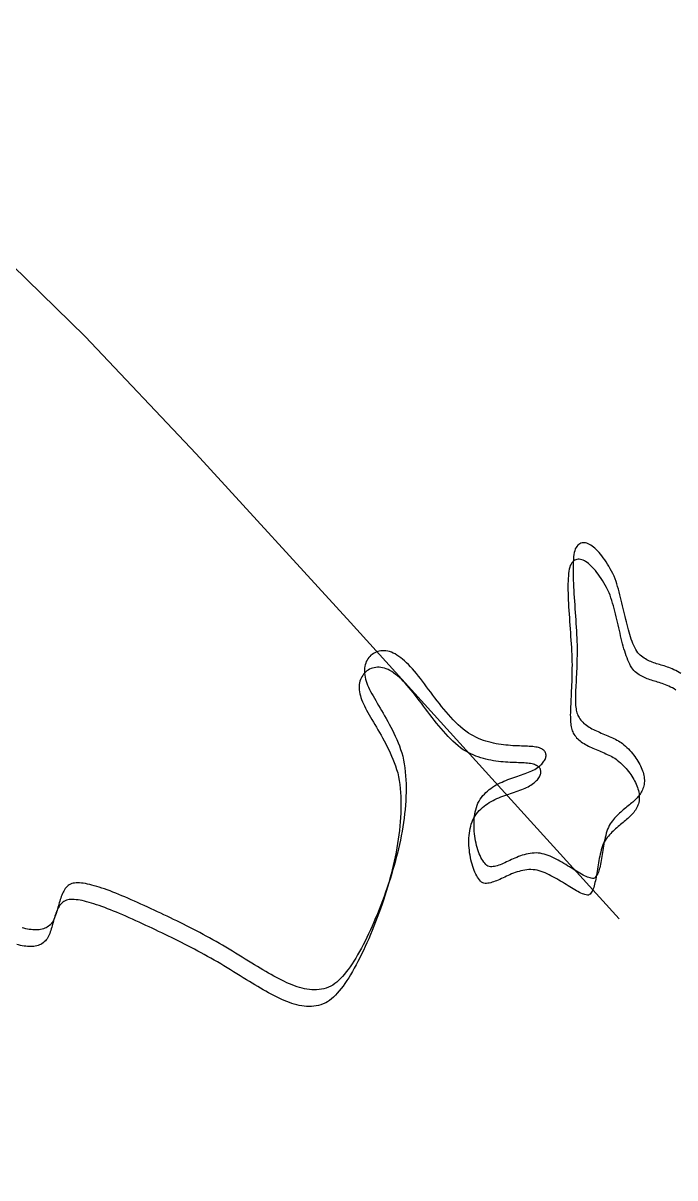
# Model space of a CAD drawing. Header units: metres. Extents: x 507606 to 508087, y 6966978 to 6967359.
# Drawn here: x 507817.987 to 507819.922, y 6967130.617 to 6967134.047 of the extents above; entities that cross this region are included whole.
import ezdxf

# ---------------------------------------------------------------- set-up
doc = ezdxf.new("R2010")
doc.units = ezdxf.units.M
doc.linetypes.add('ISO-DASHED2', pattern=[6, 4, -2])
for name, color, linetype in [('CON_EX. MIN', 253, 'ISO-DASHED2'), ('mga2020VEG_TREE', 252, 'Continuous'), ('VEG_TREE', 252, 'Continuous')]:
    doc.layers.add(name, color=color, linetype=linetype)

# ---------------------------------------------------------------- blocks, each defined once
blk = doc.blocks.new('BAC V TREE')
for p, q in [((7.3221, -9.7632), (7.3109, -9.7823)), ((7.3339, -9.7466), (7.3221, -9.7632)), ((7.3465, -9.7325), (7.3339, -9.7466)), ((7.3598, -9.7209), (7.3465, -9.7325)), ((7.3737, -9.7117), (7.3598, -9.7209)), ((7.3882, -9.705), (7.3737, -9.7117)), ((7.4033, -9.7005), (7.3882, -9.705)), ((7.419, -9.6983), (7.4033, -9.7005)), ((7.4351, -9.6983), (7.419, -9.6983)), ((7.4517, -9.7005), (7.4351, -9.6983)), ((7.4687, -9.7048), (7.4517, -9.7005)), ((7.4861, -9.7112), (7.4687, -9.7048)), ((7.5039, -9.7196), (7.4861, -9.7112)), ((7.522, -9.7299), (7.5039, -9.7196)), ((7.5404, -9.7422), (7.522, -9.7299)), ((7.559, -9.7563), (7.5404, -9.7422)), ((7.5778, -9.7722), (7.559, -9.7563)), ((7.2856, -9.9236), (7.2832, -9.9587)), ((7.2888, -9.8906), (7.2856, -9.9236)), ((7.2929, -9.8599), (7.2888, -9.8906)), ((7.2979, -9.8315), (7.2929, -9.8599)), ((7.3039, -9.8056), (7.2979, -9.8315)), ((7.3109, -9.7823), (7.3039, -9.8056)), ((7.5968, -9.7899), (7.5778, -9.7722)), ((7.6159, -9.8092), (7.5968, -9.7899)), ((7.6351, -9.8302), (7.6159, -9.8092)), ((7.6544, -9.8528), (7.6351, -9.8302)), ((7.6737, -9.877), (7.6544, -9.8528)), ((7.693, -9.9026), (7.6737, -9.877)), ((7.7123, -9.9297), (7.693, -9.9026)), ((7.2807, -10.0347), (7.2805, -10.0754)), ((7.2805, -10.0754), (7.2809, -10.1176)), ((7.2816, -9.9958), (7.2807, -10.0347)), ((7.2832, -9.9587), (7.2816, -9.9958)), ((7.7314, -9.9581), (7.7123, -9.9297)), ((7.7505, -9.9879), (7.7314, -9.9581)), ((7.7694, -10.019), (7.7505, -9.9879)), ((7.7881, -10.0513), (7.7694, -10.019)), ((7.8066, -10.0848), (7.7881, -10.0513)), ((7.2809, -10.1176), (7.2818, -10.1613)), ((7.2818, -10.1613), (7.2833, -10.2062)), ((7.2833, -10.2062), (7.2852, -10.2524)), ((7.8248, -10.1194), (7.8066, -10.0848)), ((7.8427, -10.1551), (7.8248, -10.1194)), ((7.8551, -10.1894), (7.8427, -10.1551)), ((7.8669, -10.2243), (7.8551, -10.1894)), ((7.8782, -10.2598), (7.8669, -10.2243)), ((7.2852, -10.2524), (7.2875, -10.2996)), ((7.2875, -10.2996), (7.2901, -10.3478)), ((7.2901, -10.3478), (7.2931, -10.3967)), ((7.2931, -10.3967), (7.2963, -10.4463)), ((7.889, -10.2958), (7.8782, -10.2598)), ((7.8995, -10.3323), (7.889, -10.2958)), ((7.9096, -10.3692), (7.8995, -10.3323)), ((7.9193, -10.4064), (7.9096, -10.3692)), ((7.2963, -10.4463), (7.2996, -10.4965)), ((7.2996, -10.4965), (7.3031, -10.547)), ((7.3031, -10.547), (7.3067, -10.5978)), ((7.9288, -10.4438), (7.9193, -10.4064)), ((7.938, -10.4814), (7.9288, -10.4438)), ((7.9471, -10.5191), (7.938, -10.4814)), ((7.9559, -10.5567), (7.9471, -10.5191)), ((7.3067, -10.5978), (7.3103, -10.6487)), ((7.3103, -10.6487), (7.3138, -10.6996)), ((7.3138, -10.6996), (7.3173, -10.7504)), ((7.9647, -10.5944), (7.9559, -10.5567)), ((7.9733, -10.6319), (7.9647, -10.5944)), ((7.982, -10.6691), (7.9733, -10.6319)), ((7.9906, -10.7061), (7.982, -10.6691)), ((7.9993, -10.7428), (7.9906, -10.7061)), ((7.3173, -10.7504), (7.3206, -10.801)), ((7.3206, -10.801), (7.3238, -10.8511)), ((7.3238, -10.8511), (7.3267, -10.9007)), ((8.0081, -10.779), (7.9993, -10.7428)), ((8.017, -10.8147), (8.0081, -10.779)), ((8.0261, -10.8498), (8.017, -10.8147)), ((8.0354, -10.8842), (8.0261, -10.8498)), ((7.3267, -10.9007), (7.3293, -10.9497)), ((7.3293, -10.9497), (7.3315, -10.9978)), ((7.3315, -10.9978), (7.3333, -11.0451)), ((8.0449, -10.918), (8.0354, -10.8842)), ((8.0548, -10.9509), (8.0449, -10.918)), ((8.065, -10.983), (8.0548, -10.9509)), ((8.0756, -11.0141), (8.065, -10.983)), ((8.0866, -11.0442), (8.0756, -11.0141)), ((4.6148, -11.1822), (4.5946, -11.1894)), ((4.636, -11.1767), (4.6148, -11.1822)), ((4.6578, -11.173), (4.636, -11.1767)), ((4.6803, -11.1711), (4.6578, -11.173)), ((4.7034, -11.1712), (4.6803, -11.1711)), ((4.7271, -11.1731), (4.7034, -11.1712)), ((4.7513, -11.1772), (4.7271, -11.1731)), ((4.7758, -11.1833), (4.7513, -11.1772)), ((4.8008, -11.1917), (4.7758, -11.1833)), ((7.3333, -11.0451), (7.3347, -11.0913)), ((7.3347, -11.0913), (7.3356, -11.1363)), ((7.3354, -11.1859), (7.3349, -11.2341)), ((7.3356, -11.1363), (7.3354, -11.1859)), ((8.0981, -11.0731), (8.0866, -11.0442)), ((8.1101, -11.101), (8.0981, -11.0731)), ((8.1226, -11.1275), (8.1101, -11.101)), ((8.1357, -11.1528), (8.1226, -11.1275)), ((8.1495, -11.1766), (8.1357, -11.1528)), ((8.1639, -11.199), (8.1495, -11.1766)), ((4.4507, -11.3401), (4.4437, -11.3616)), ((4.4593, -11.3196), (4.4507, -11.3401)), ((4.4693, -11.3002), (4.4593, -11.3196)), ((4.4807, -11.2818), (4.4693, -11.3002)), ((4.4935, -11.2646), (4.4807, -11.2818)), ((4.5075, -11.2486), (4.4935, -11.2646)), ((4.5228, -11.2339), (4.5075, -11.2486)), ((4.5392, -11.2206), (4.5228, -11.2339)), ((4.5567, -11.2087), (4.5392, -11.2206)), ((4.5751, -11.1983), (4.5567, -11.2087)), ((4.5946, -11.1894), (4.5751, -11.1983)), ((4.8259, -11.2022), (4.8008, -11.1917)), ((4.8514, -11.2151), (4.8259, -11.2022)), ((4.8769, -11.2304), (4.8514, -11.2151)), ((4.9025, -11.2481), (4.8769, -11.2304)), ((4.9282, -11.2683), (4.9025, -11.2481)), ((4.9547, -11.2884), (4.9282, -11.2683)), ((4.9812, -11.3107), (4.9547, -11.2884)), ((5.0078, -11.3351), (4.9812, -11.3107)), ((5.0344, -11.3614), (5.0078, -11.3351)), ((7.3329, -11.3261), (7.3315, -11.37)), ((7.334, -11.2809), (7.3329, -11.3261)), ((7.3349, -11.2341), (7.334, -11.2809)), ((8.1808, -11.2165), (8.1639, -11.199)), ((8.1978, -11.2325), (8.1808, -11.2165)), ((8.2151, -11.2472), (8.1978, -11.2325)), ((8.2326, -11.2606), (8.2151, -11.2472)), ((8.2503, -11.2729), (8.2326, -11.2606)), ((8.2683, -11.2841), (8.2503, -11.2729)), ((8.2865, -11.2944), (8.2683, -11.2841)), ((8.3049, -11.3038), (8.2865, -11.2944)), ((8.3236, -11.3124), (8.3049, -11.3038)), ((8.3425, -11.3204), (8.3236, -11.3124)), ((8.3616, -11.3279), (8.3425, -11.3204)), ((8.381, -11.3349), (8.3616, -11.3279)), ((8.4007, -11.3415), (8.381, -11.3349)), ((8.4206, -11.3479), (8.4007, -11.3415)), ((4.4325, -11.431), (4.4323, -11.4556)), ((4.4323, -11.4556), (4.4339, -11.4808)), ((4.4345, -11.4071), (4.4325, -11.431)), ((4.4339, -11.4808), (4.4375, -11.5065)), ((4.4382, -11.3839), (4.4345, -11.4071)), ((4.4437, -11.3616), (4.4382, -11.3839)), ((5.0612, -11.3894), (5.0344, -11.3614)), ((5.088, -11.4192), (5.0612, -11.3894)), ((5.115, -11.4504), (5.088, -11.4192)), ((5.1422, -11.4831), (5.115, -11.4504)), ((5.1695, -11.5169), (5.1422, -11.4831)), ((7.3264, -11.4934), (7.3245, -11.5318)), ((7.3282, -11.4536), (7.3264, -11.4934)), ((7.3299, -11.4125), (7.3282, -11.4536)), ((7.3315, -11.37), (7.3299, -11.4125)), ((8.4408, -11.3541), (8.4206, -11.3479)), ((8.4612, -11.3603), (8.4408, -11.3541)), ((8.4819, -11.3666), (8.4612, -11.3603)), ((8.5029, -11.3729), (8.4819, -11.3666)), ((8.5242, -11.3796), (8.5029, -11.3729)), ((8.5457, -11.3865), (8.5242, -11.3796)), ((8.5675, -11.394), (8.5457, -11.3865)), ((8.5896, -11.4019), (8.5675, -11.394)), ((8.612, -11.4106), (8.5896, -11.4019)), ((8.6347, -11.4199), (8.612, -11.4106)), ((8.6577, -11.4301), (8.6347, -11.4199)), ((8.681, -11.4413), (8.6577, -11.4301)), ((8.7046, -11.4535), (8.681, -11.4413)), ((8.7284, -11.4669), (8.7046, -11.4535)), ((8.7527, -11.4815), (8.7284, -11.4669)), ((4.4375, -11.5065), (4.4422, -11.5324)), ((4.4422, -11.5324), (4.4487, -11.5587)), ((4.4487, -11.5587), (4.4568, -11.5855)), ((4.4568, -11.5855), (4.4664, -11.6129)), ((4.4664, -11.6129), (4.4775, -11.6408)), ((4.4775, -11.6408), (4.49, -11.6692)), ((5.197, -11.5519), (5.1695, -11.5169)), ((5.2247, -11.5878), (5.197, -11.5519)), ((5.2526, -11.6246), (5.2247, -11.5878)), ((5.2808, -11.662), (5.2526, -11.6246)), ((7.3191, -11.6394), (7.3175, -11.6727)), ((7.3208, -11.6048), (7.3191, -11.6394)), ((7.3227, -11.569), (7.3208, -11.6048)), ((7.3245, -11.5318), (7.3227, -11.569)), ((4.49, -11.6692), (4.5036, -11.6982)), ((4.5036, -11.6982), (4.5185, -11.7279)), ((4.5185, -11.7279), (4.5344, -11.7581)), ((4.5344, -11.7581), (4.5512, -11.7889)), ((4.5512, -11.7889), (4.569, -11.8204)), ((5.3093, -11.7), (5.2808, -11.662)), ((5.338, -11.7384), (5.3093, -11.7)), ((5.3671, -11.7771), (5.338, -11.7384)), ((5.3965, -11.8159), (5.3671, -11.7771)), ((5.4262, -11.8547), (5.3965, -11.8159)), ((7.3131, -11.794), (7.3128, -11.8214)), ((7.3138, -11.7654), (7.3131, -11.794)), ((7.3148, -11.7357), (7.3138, -11.7654)), ((7.316, -11.7048), (7.3148, -11.7357)), ((7.3175, -11.6727), (7.316, -11.7048)), ((4.569, -11.8204), (4.5875, -11.8525)), ((4.5875, -11.8525), (4.6067, -11.8854)), ((4.6067, -11.8854), (4.6264, -11.9189)), ((4.6264, -11.9189), (4.6467, -11.9531)), ((4.6467, -11.9531), (4.6673, -11.9881)), ((5.4562, -11.8933), (5.4262, -11.8547)), ((5.4867, -11.9317), (5.4562, -11.8933)), ((5.5175, -11.9696), (5.4867, -11.9317)), ((5.5488, -12.007), (5.5175, -11.9696)), ((7.3128, -11.8214), (7.3129, -11.8477)), ((7.3129, -11.8477), (7.3135, -11.8729)), ((7.3135, -11.8729), (7.3145, -11.897)), ((7.3145, -11.897), (7.3161, -11.9201)), ((7.3161, -11.9201), (7.3182, -11.9421)), ((7.3182, -11.9421), (7.321, -11.9631)), ((7.321, -11.9631), (7.3244, -11.9832)), ((4.6673, -11.9881), (4.6882, -12.0238)), ((4.6882, -12.0238), (4.7094, -12.0603)), ((4.7094, -12.0603), (4.7306, -12.0976)), ((4.7306, -12.0976), (4.7518, -12.1357)), ((5.5805, -12.0438), (5.5488, -12.007)), ((5.6127, -12.0796), (5.5805, -12.0438)), ((5.6453, -12.1145), (5.6127, -12.0796)), ((5.6785, -12.1483), (5.6453, -12.1145)), ((7.3244, -11.9832), (7.3286, -12.0022)), ((7.3286, -12.0022), (7.3335, -12.0203)), ((7.3335, -12.0203), (7.3393, -12.0375)), ((7.3393, -12.0375), (7.3458, -12.0537)), ((7.3458, -12.0537), (7.3533, -12.0691)), ((7.3533, -12.0691), (7.3618, -12.0836)), ((7.3618, -12.0836), (7.3731, -12.1009)), ((7.3731, -12.1009), (7.3856, -12.1174)), ((7.3856, -12.1174), (7.3992, -12.1331)), ((4.7518, -12.1357), (4.773, -12.1746)), ((4.773, -12.1746), (4.794, -12.2143)), ((4.794, -12.2143), (4.8146, -12.2549)), ((4.8146, -12.2549), (4.8349, -12.2963)), ((5.7121, -12.1809), (5.6785, -12.1483)), ((5.7463, -12.212), (5.7121, -12.1809)), ((5.781, -12.2417), (5.7463, -12.212)), ((5.8163, -12.2697), (5.781, -12.2417)), ((5.8522, -12.2958), (5.8163, -12.2697)), ((7.3992, -12.1331), (7.4138, -12.1481)), ((7.4138, -12.1481), (7.4293, -12.1623)), ((7.4293, -12.1623), (7.4456, -12.1759)), ((7.4456, -12.1759), (7.4628, -12.1888)), ((7.4628, -12.1888), (7.4807, -12.2011)), ((7.4807, -12.2011), (7.4993, -12.213)), ((7.4993, -12.213), (7.5186, -12.2243)), ((7.5186, -12.2243), (7.5384, -12.2353)), ((7.5384, -12.2353), (7.5586, -12.2458)), ((7.5586, -12.2458), (7.5793, -12.256)), ((7.5793, -12.256), (7.6004, -12.2659)), ((7.6004, -12.2659), (7.6218, -12.2756)), ((7.6218, -12.2756), (7.6434, -12.2851)), ((7.6434, -12.2851), (7.6652, -12.2945)), ((4.8349, -12.2963), (4.8548, -12.3387)), ((4.8548, -12.3387), (4.874, -12.382)), ((4.874, -12.382), (4.8926, -12.4262)), ((4.8926, -12.4262), (4.9105, -12.4713)), ((5.8858, -12.3163), (5.8522, -12.2958)), ((5.9198, -12.335), (5.8858, -12.3163)), ((5.954, -12.3522), (5.9198, -12.335)), ((5.9883, -12.3677), (5.954, -12.3522)), ((6.0229, -12.3818), (5.9883, -12.3677)), ((6.0575, -12.3946), (6.0229, -12.3818)), ((6.0921, -12.406), (6.0575, -12.3946)), ((6.1267, -12.4161), (6.0921, -12.406)), ((6.1612, -12.4251), (6.1267, -12.4161)), ((6.1956, -12.4331), (6.1612, -12.4251)), ((6.2298, -12.44), (6.1956, -12.4331)), ((6.2638, -12.446), (6.2298, -12.44)), ((6.2975, -12.4512), (6.2638, -12.446)), ((7.6652, -12.2945), (7.6871, -12.3037)), ((7.6871, -12.3037), (7.7091, -12.3129)), ((7.7091, -12.3129), (7.731, -12.3221)), ((7.731, -12.3221), (7.7529, -12.3314)), ((7.7529, -12.3314), (7.7747, -12.3408)), ((7.7747, -12.3408), (7.7962, -12.3502)), ((7.7962, -12.3502), (7.8175, -12.3599)), ((7.8175, -12.3599), (7.8385, -12.3699)), ((7.8385, -12.3699), (7.8591, -12.3801)), ((7.8591, -12.3801), (7.8792, -12.3906)), ((7.8792, -12.3906), (7.8988, -12.4015)), ((7.8988, -12.4015), (7.9178, -12.4129)), ((7.9178, -12.4129), (7.9362, -12.4247)), ((7.9362, -12.4247), (7.9539, -12.4371)), ((7.9539, -12.4371), (7.9751, -12.4551)), ((4.9105, -12.4713), (4.9274, -12.5174)), ((4.9274, -12.5174), (4.9435, -12.5645)), ((4.9435, -12.5645), (4.9584, -12.6126)), ((6.3308, -12.4556), (6.2975, -12.4512)), ((6.3637, -12.4593), (6.3308, -12.4556)), ((6.3962, -12.4624), (6.3637, -12.4593)), ((6.4281, -12.4649), (6.3962, -12.4624)), ((6.4595, -12.4671), (6.4281, -12.4649)), ((6.4902, -12.4688), (6.4595, -12.4671)), ((6.5203, -12.4703), (6.4902, -12.4688)), ((6.5496, -12.4715), (6.5203, -12.4703)), ((6.5782, -12.4726), (6.5496, -12.4715)), ((6.6059, -12.4736), (6.5782, -12.4726)), ((6.6327, -12.4746), (6.6059, -12.4736)), ((6.6585, -12.4758), (6.6327, -12.4746)), ((6.6834, -12.4771), (6.6585, -12.4758)), ((6.7072, -12.4787), (6.6834, -12.4771)), ((6.7298, -12.4806), (6.7072, -12.4787)), ((6.7513, -12.4829), (6.7298, -12.4806)), ((6.7716, -12.4856), (6.7513, -12.4829)), ((6.7906, -12.489), (6.7716, -12.4856)), ((6.8082, -12.4935), (6.7906, -12.489)), ((6.8245, -12.4987), (6.8082, -12.4935)), ((6.8393, -12.5047), (6.8245, -12.4987)), ((6.8528, -12.5114), (6.8393, -12.5047)), ((6.8648, -12.5187), (6.8528, -12.5114)), ((6.8754, -12.5266), (6.8648, -12.5187)), ((6.8847, -12.535), (6.8754, -12.5266)), ((6.8926, -12.544), (6.8847, -12.535)), ((6.8991, -12.5535), (6.8926, -12.544)), ((6.9042, -12.5635), (6.8991, -12.5535)), ((6.908, -12.5738), (6.9042, -12.5635)), ((6.9105, -12.5846), (6.908, -12.5738)), ((6.9117, -12.5957), (6.9105, -12.5846)), ((6.9115, -12.6071), (6.9117, -12.5957)), ((7.9751, -12.4551), (7.9957, -12.4736)), ((7.9957, -12.4736), (8.0158, -12.4926)), ((8.0158, -12.4926), (8.0353, -12.512)), ((8.0353, -12.512), (8.0541, -12.5319)), ((8.0541, -12.5319), (8.0723, -12.552)), ((8.0723, -12.552), (8.0897, -12.5726)), ((8.0897, -12.5726), (8.1065, -12.5934)), ((8.1065, -12.5934), (8.1225, -12.6144)), ((4.9584, -12.6126), (4.9689, -12.6639)), ((4.9689, -12.6639), (4.9779, -12.7162)), ((4.9779, -12.7162), (4.9854, -12.7693)), ((6.7935, -12.7667), (6.81, -12.7546)), ((6.81, -12.7546), (6.8252, -12.7424)), ((6.8252, -12.7424), (6.8393, -12.73)), ((6.8393, -12.73), (6.8522, -12.7176)), ((6.8522, -12.7176), (6.8638, -12.705)), ((6.8638, -12.705), (6.8742, -12.6925)), ((6.8742, -12.6925), (6.8833, -12.68)), ((6.8833, -12.68), (6.8912, -12.6675)), ((6.8912, -12.6675), (6.8978, -12.6551)), ((6.8978, -12.6551), (6.9032, -12.6428)), ((6.9032, -12.6428), (6.9072, -12.6307)), ((6.9072, -12.6307), (6.91, -12.6188)), ((6.91, -12.6188), (6.9115, -12.6071)), ((8.1225, -12.6144), (8.1378, -12.6357)), ((8.1378, -12.6357), (8.1522, -12.6572)), ((8.1522, -12.6572), (8.1658, -12.6788)), ((8.1658, -12.6788), (8.1786, -12.7005)), ((8.1786, -12.7005), (8.1904, -12.7222)), ((8.1904, -12.7222), (8.2013, -12.7441)), ((8.2013, -12.7441), (8.2113, -12.7659)), ((4.9854, -12.7693), (4.9915, -12.8233)), ((4.9915, -12.8233), (4.9962, -12.878)), ((4.9962, -12.878), (4.9995, -12.9334)), ((6.4184, -12.9199), (6.4453, -12.9102)), ((6.4453, -12.9102), (6.472, -12.9009)), ((6.472, -12.9009), (6.4986, -12.8918)), ((6.4986, -12.8918), (6.5249, -12.883)), ((6.5249, -12.883), (6.5508, -12.8743)), ((6.5508, -12.8743), (6.5762, -12.8657)), ((6.5762, -12.8657), (6.6012, -12.8571)), ((6.6012, -12.8571), (6.6256, -12.8485)), ((6.6256, -12.8485), (6.6493, -12.8398)), ((6.6493, -12.8398), (6.6723, -12.831)), ((6.6723, -12.831), (6.6945, -12.8219)), ((6.6945, -12.8219), (6.7158, -12.8125)), ((6.7158, -12.8125), (6.737, -12.8015)), ((6.737, -12.8015), (6.757, -12.7902)), ((6.757, -12.7902), (6.7758, -12.7786)), ((6.7758, -12.7786), (6.7935, -12.7667)), ((8.2113, -12.7659), (8.2203, -12.7876)), ((8.2203, -12.7876), (8.2283, -12.8094)), ((8.2283, -12.8094), (8.2352, -12.8309)), ((8.2352, -12.8309), (8.2411, -12.8524)), ((8.2411, -12.8524), (8.2459, -12.8736)), ((8.2459, -12.8736), (8.2496, -12.8947)), ((8.2496, -12.8947), (8.2521, -12.9155)), ((8.2521, -12.9155), (8.2534, -12.936)), ((4.9995, -12.9334), (5.0015, -12.9894)), ((5.0015, -12.9894), (5.0023, -13.0461)), ((5.0023, -13.0461), (5.0018, -13.1033)), ((6.113, -13.0859), (6.1356, -13.0672)), ((6.1356, -13.0672), (6.1589, -13.0496)), ((6.1589, -13.0496), (6.183, -13.033)), ((6.183, -13.033), (6.2077, -13.0174)), ((6.2077, -13.0174), (6.2329, -13.0026)), ((6.2329, -13.0026), (6.2586, -12.9888)), ((6.2586, -12.9888), (6.2847, -12.9757)), ((6.2847, -12.9757), (6.3111, -12.9634)), ((6.3111, -12.9634), (6.3377, -12.9517)), ((6.3377, -12.9517), (6.3646, -12.9406)), ((6.3646, -12.9406), (6.3915, -12.93)), ((6.3915, -12.93), (6.4184, -12.9199)), ((8.227, -13.0682), (8.2191, -13.0859)), ((8.2348, -13.0507), (8.227, -13.0682)), ((8.2412, -13.0328), (8.2348, -13.0507)), ((8.2463, -13.0143), (8.2412, -13.0328)), ((8.25, -12.9953), (8.2463, -13.0143)), ((8.2524, -12.9759), (8.25, -12.9953)), ((8.2535, -12.9561), (8.2524, -12.9759)), ((8.2534, -12.936), (8.2535, -12.9561)), ((4.9971, -13.2192), (4.9931, -13.2778)), ((5, -13.161), (4.9971, -13.2192)), ((5.0018, -13.1033), (5, -13.161)), ((5.9828, -13.2532), (5.9979, -13.225)), ((5.9979, -13.225), (6.0143, -13.1983)), ((6.0143, -13.1983), (6.0319, -13.1731)), ((6.0319, -13.1731), (6.0506, -13.1494)), ((6.0506, -13.1494), (6.0704, -13.1269)), ((6.0704, -13.1269), (6.0913, -13.1058)), ((6.0913, -13.1058), (6.113, -13.0859)), ((8.1116, -13.2225), (8.0966, -13.2361)), ((8.1261, -13.2087), (8.1116, -13.2225)), ((8.1401, -13.1947), (8.1261, -13.2087)), ((8.1536, -13.1805), (8.1401, -13.1947)), ((8.1663, -13.1659), (8.1536, -13.1805)), ((8.1784, -13.1509), (8.1663, -13.1659)), ((8.1898, -13.1354), (8.1784, -13.1509)), ((8.2004, -13.1195), (8.1898, -13.1354)), ((8.2102, -13.103), (8.2004, -13.1195)), ((8.2191, -13.0859), (8.2102, -13.103)), ((4.9879, -13.3368), (4.9817, -13.3961)), ((4.9931, -13.2778), (4.9879, -13.3368)), ((5.9407, -13.4033), (5.9465, -13.3716)), ((5.9465, -13.3716), (5.9536, -13.3407)), ((5.9536, -13.3407), (5.962, -13.3106)), ((5.962, -13.3106), (5.9717, -13.2814)), ((5.9717, -13.2814), (5.9828, -13.2532)), ((7.9142, -13.3899), (7.8973, -13.4057)), ((7.9312, -13.3746), (7.9142, -13.3899)), ((7.9482, -13.3597), (7.9312, -13.3746)), ((7.9653, -13.3452), (7.9482, -13.3597)), ((7.9823, -13.331), (7.9653, -13.3452)), ((7.9993, -13.3171), (7.9823, -13.331)), ((8.0161, -13.3034), (7.9993, -13.3171)), ((8.0328, -13.2898), (8.0161, -13.3034)), ((8.0492, -13.2764), (8.0328, -13.2898)), ((8.0654, -13.263), (8.0492, -13.2764)), ((8.0812, -13.2496), (8.0654, -13.263)), ((8.0966, -13.2361), (8.0812, -13.2496)), ((4.9661, -13.5154), (4.9569, -13.5753)), ((4.9744, -13.4557), (4.9661, -13.5154)), ((4.9817, -13.3961), (4.9744, -13.4557)), ((5.9294, -13.5346), (5.9305, -13.5012)), ((5.9294, -13.568), (5.9294, -13.5346)), ((5.9305, -13.5012), (5.9328, -13.4682)), ((5.9328, -13.4682), (5.9361, -13.4355)), ((5.9361, -13.4355), (5.9407, -13.4033)), ((7.7869, -13.5346), (7.7728, -13.5562)), ((7.8015, -13.5138), (7.7869, -13.5346)), ((7.8166, -13.494), (7.8015, -13.5138)), ((7.8321, -13.4749), (7.8166, -13.494)), ((7.848, -13.4566), (7.8321, -13.4749)), ((7.8642, -13.439), (7.848, -13.4566)), ((7.8806, -13.4221), (7.8642, -13.439)), ((7.8973, -13.4057), (7.8806, -13.4221)), ((4.9356, -13.6955), (4.9237, -13.7556)), ((4.9467, -13.6354), (4.9356, -13.6955)), ((4.9569, -13.5753), (4.9467, -13.6354)), ((5.9305, -13.6016), (5.9294, -13.568)), ((5.9326, -13.635), (5.9305, -13.6016)), ((5.9356, -13.6683), (5.9326, -13.635)), ((5.9396, -13.7013), (5.9356, -13.6683)), ((5.9445, -13.7339), (5.9396, -13.7013)), ((7.7269, -13.6918), (7.7197, -13.7205)), ((7.7346, -13.6635), (7.7269, -13.6918)), ((7.743, -13.6357), (7.7346, -13.6635)), ((7.7521, -13.6085), (7.743, -13.6357)), ((7.762, -13.5819), (7.7521, -13.6085)), ((7.7728, -13.5562), (7.762, -13.5819)), ((4.9109, -13.8157), (4.8973, -13.8758)), ((4.9237, -13.7556), (4.9109, -13.8157)), ((5.9503, -13.766), (5.9445, -13.7339)), ((5.9569, -13.7975), (5.9503, -13.766)), ((5.9643, -13.8283), (5.9569, -13.7975)), ((5.9725, -13.8583), (5.9643, -13.8283)), ((5.9815, -13.8873), (5.9725, -13.8583)), ((7.6961, -13.8375), (7.691, -13.8667)), ((7.7014, -13.8081), (7.6961, -13.8375)), ((7.7071, -13.7788), (7.7014, -13.8081)), ((7.7132, -13.7496), (7.7071, -13.7788)), ((7.7197, -13.7205), (7.7132, -13.7496)), ((4.8679, -13.9954), (4.8521, -14.0549)), ((4.883, -13.9357), (4.8679, -13.9954)), ((4.8973, -13.8758), (4.883, -13.9357)), ((5.9911, -13.9153), (5.9815, -13.8873)), ((6.0014, -13.9421), (5.9911, -13.9153)), ((6.0123, -13.9676), (6.0014, -13.9421)), ((6.0238, -13.9918), (6.0123, -13.9676)), ((6.0359, -14.0145), (6.0238, -13.9918)), ((6.0485, -14.0357), (6.0359, -14.0145)), ((6.4642, -14.0123), (6.4407, -14.0229)), ((6.4882, -14.0018), (6.4642, -14.0123)), ((6.5124, -13.9916), (6.4882, -14.0018)), ((6.5371, -13.9818), (6.5124, -13.9916)), ((6.5622, -13.9725), (6.5371, -13.9818)), ((6.5876, -13.9639), (6.5622, -13.9725)), ((6.6134, -13.956), (6.5876, -13.9639)), ((6.6396, -13.949), (6.6134, -13.956)), ((6.6662, -13.9431), (6.6396, -13.949)), ((6.6931, -13.9383), (6.6662, -13.9431)), ((6.7204, -13.9348), (6.6931, -13.9383)), ((6.7481, -13.9326), (6.7204, -13.9348)), ((6.7761, -13.932), (6.7481, -13.9326)), ((6.8045, -13.933), (6.7761, -13.932)), ((6.8333, -13.9358), (6.8045, -13.933)), ((6.86, -13.9414), (6.8333, -13.9358)), ((6.8869, -13.9485), (6.86, -13.9414)), ((6.9138, -13.9569), (6.8869, -13.9485)), ((6.9408, -13.9666), (6.9138, -13.9569)), ((6.9679, -13.9773), (6.9408, -13.9666)), ((6.9949, -13.989), (6.9679, -13.9773)), ((7.0219, -14.0016), (6.9949, -13.989)), ((7.0488, -14.015), (7.0219, -14.0016)), ((7.0756, -14.029), (7.0488, -14.015)), ((7.6683, -14.0082), (7.6638, -14.0348)), ((7.6727, -13.9809), (7.6683, -14.0082)), ((7.6772, -13.953), (7.6727, -13.9809)), ((7.6816, -13.9246), (7.6772, -13.953)), ((7.6863, -13.8958), (7.6816, -13.9246)), ((7.691, -13.8667), (7.6863, -13.8958)), ((4.8187, -14.173), (4.801, -14.2315)), ((4.8357, -14.1141), (4.8187, -14.173)), ((4.8521, -14.0549), (4.8357, -14.1141)), ((6.0615, -14.0551), (6.0485, -14.0357)), ((6.075, -14.0727), (6.0615, -14.0551)), ((6.089, -14.0884), (6.075, -14.0727)), ((6.1033, -14.1021), (6.089, -14.0884)), ((6.1179, -14.1136), (6.1033, -14.1021)), ((6.1351, -14.1173), (6.1179, -14.1136)), ((6.1526, -14.1191), (6.1351, -14.1173)), ((6.1706, -14.1193), (6.1526, -14.1191)), ((6.189, -14.1179), (6.1706, -14.1193)), ((6.2078, -14.115), (6.189, -14.1179)), ((6.227, -14.1108), (6.2078, -14.115)), ((6.2466, -14.1054), (6.227, -14.1108)), ((6.2665, -14.0989), (6.2466, -14.1054)), ((6.2869, -14.0914), (6.2665, -14.0989)), ((6.3077, -14.0831), (6.2869, -14.0914)), ((6.3289, -14.0742), (6.3077, -14.0831)), ((6.3505, -14.0646), (6.3289, -14.0742)), ((6.3725, -14.0546), (6.3505, -14.0646)), ((6.3948, -14.0442), (6.3725, -14.0546)), ((6.4176, -14.0336), (6.3948, -14.0442)), ((6.4407, -14.0229), (6.4176, -14.0336)), ((7.1022, -14.0435), (7.0756, -14.029)), ((7.1286, -14.0585), (7.1022, -14.0435)), ((7.1548, -14.0739), (7.1286, -14.0585)), ((7.1807, -14.0894), (7.1548, -14.0739)), ((7.2064, -14.1051), (7.1807, -14.0894)), ((7.2316, -14.1207), (7.2064, -14.1051)), ((7.2566, -14.1363), (7.2316, -14.1207)), ((7.2811, -14.1516), (7.2566, -14.1363)), ((7.3051, -14.1665), (7.2811, -14.1516)), ((7.3287, -14.181), (7.3051, -14.1665)), ((7.6321, -14.1746), (7.6255, -14.1937)), ((7.6383, -14.1542), (7.6321, -14.1746)), ((7.644, -14.1325), (7.6383, -14.1542)), ((7.6493, -14.1096), (7.644, -14.1325)), ((7.6544, -14.0856), (7.6493, -14.1096)), ((7.6592, -14.0607), (7.6544, -14.0856)), ((7.6638, -14.0348), (7.6592, -14.0607)), ((4.7828, -14.2896), (4.7641, -14.3472)), ((4.801, -14.2315), (4.7828, -14.2896)), ((7.3517, -14.195), (7.3287, -14.181)), ((7.3742, -14.2083), (7.3517, -14.195)), ((7.3961, -14.2208), (7.3742, -14.2083)), ((7.4173, -14.2324), (7.3961, -14.2208)), ((7.4379, -14.243), (7.4173, -14.2324)), ((7.4578, -14.2525), (7.4379, -14.243)), ((7.4769, -14.2608), (7.4578, -14.2525)), ((7.4953, -14.2678), (7.4769, -14.2608)), ((7.5129, -14.2733), (7.4953, -14.2678)), ((7.5296, -14.2772), (7.5129, -14.2733)), ((7.5454, -14.2795), (7.5296, -14.2772)), ((7.5603, -14.28), (7.5454, -14.2795)), ((7.572, -14.2734), (7.5603, -14.28)), ((7.5829, -14.2647), (7.572, -14.2734)), ((7.5929, -14.2541), (7.5829, -14.2647)), ((7.602, -14.2415), (7.5929, -14.2541)), ((7.6105, -14.2272), (7.602, -14.2415)), ((7.6183, -14.2112), (7.6105, -14.2272)), ((7.6255, -14.1937), (7.6183, -14.2112)), ((0.3119, -14.4868), (0.3037, -14.5061)), ((0.3206, -14.4683), (0.3119, -14.4868)), ((0.3301, -14.4506), (0.3206, -14.4683)), ((0.3402, -14.4338), (0.3301, -14.4506)), ((0.3512, -14.418), (0.3402, -14.4338)), ((0.3631, -14.4033), (0.3512, -14.418)), ((0.376, -14.3898), (0.3631, -14.4033)), ((0.3899, -14.3775), (0.376, -14.3898)), ((0.405, -14.3665), (0.3899, -14.3775)), ((0.4212, -14.3571), (0.405, -14.3665)), ((0.4387, -14.3491), (0.4212, -14.3571)), ((0.4574, -14.3446), (0.4387, -14.3491)), ((0.4774, -14.3415), (0.4574, -14.3446)), ((0.4988, -14.3397), (0.4774, -14.3415)), ((0.5216, -14.3393), (0.4988, -14.3397)), ((0.5456, -14.3401), (0.5216, -14.3393)), ((0.5709, -14.3421), (0.5456, -14.3401)), ((0.5974, -14.3454), (0.5709, -14.3421)), ((0.6251, -14.3498), (0.5974, -14.3454)), ((0.654, -14.3553), (0.6251, -14.3498)), ((0.684, -14.362), (0.654, -14.3553)), ((0.7152, -14.3697), (0.684, -14.362)), ((0.7474, -14.3784), (0.7152, -14.3697)), ((0.7806, -14.3881), (0.7474, -14.3784)), ((0.8149, -14.3988), (0.7806, -14.3881)), ((0.8502, -14.4104), (0.8149, -14.3988)), ((0.8864, -14.4229), (0.8502, -14.4104)), ((0.9235, -14.4362), (0.8864, -14.4229)), ((0.9615, -14.4504), (0.9235, -14.4362)), ((1.0004, -14.4653), (0.9615, -14.4504)), ((1.0401, -14.481), (1.0004, -14.4653)), ((1.0806, -14.4973), (1.0401, -14.481)), ((4.7231, -14.4655), (4.701, -14.5262)), ((4.745, -14.4043), (4.7231, -14.4655)), ((4.7641, -14.3472), (4.745, -14.4043)), ((0.2631, -14.6317), (0.2571, -14.6535)), ((0.2693, -14.61), (0.2631, -14.6317)), ((0.2755, -14.5885), (0.2693, -14.61)), ((0.2821, -14.5672), (0.2755, -14.5885)), ((0.2889, -14.5464), (0.2821, -14.5672)), ((0.2961, -14.5259), (0.2889, -14.5464)), ((0.3037, -14.5061), (0.2961, -14.5259)), ((1.1219, -14.5144), (1.0806, -14.4973)), ((1.1639, -14.5321), (1.1219, -14.5144)), ((1.2066, -14.5504), (1.1639, -14.5321)), ((1.25, -14.5692), (1.2066, -14.5504)), ((1.2941, -14.5886), (1.25, -14.5692)), ((1.3387, -14.6085), (1.2941, -14.5886)), ((1.384, -14.6289), (1.3387, -14.6085)), ((1.4298, -14.6497), (1.384, -14.6289)), ((1.4761, -14.6709), (1.4298, -14.6497)), ((4.6559, -14.6454), (4.633, -14.7039)), ((4.6786, -14.5862), (4.6559, -14.6454)), ((4.701, -14.5262), (4.6786, -14.5862)), ((0.2107, -14.8016), (0.2027, -14.821)), ((0.2183, -14.7815), (0.2107, -14.8016)), ((0.2254, -14.761), (0.2183, -14.7815)), ((0.2322, -14.74), (0.2254, -14.761)), ((0.2387, -14.7187), (0.2322, -14.74)), ((0.2449, -14.6971), (0.2387, -14.7187)), ((0.251, -14.6754), (0.2449, -14.6971)), ((0.2571, -14.6535), (0.251, -14.6754)), ((1.5229, -14.6924), (1.4761, -14.6709)), ((1.5662, -14.7126), (1.5229, -14.6924)), ((1.6096, -14.733), (1.5662, -14.7126)), ((1.6533, -14.7536), (1.6096, -14.733)), ((1.6971, -14.7744), (1.6533, -14.7536)), ((1.741, -14.7954), (1.6971, -14.7744)), ((1.7851, -14.8167), (1.741, -14.7954)), ((4.6098, -14.7616), (4.5864, -14.8183)), ((4.633, -14.7039), (4.6098, -14.7616)), ((-0.2129, -14.9597), (-0.2384, -14.953)), ((-0.188, -14.9656), (-0.2129, -14.9597)), ((-0.1635, -14.9706), (-0.188, -14.9656)), ((0.0525, -14.9667), (0.0335, -14.9722)), ((0.0708, -14.96), (0.0525, -14.9667)), ((0.0884, -14.9519), (0.0708, -14.96)), ((0.1054, -14.9425), (0.0884, -14.9519)), ((0.1216, -14.9317), (0.1054, -14.9425)), ((0.1372, -14.9194), (0.1216, -14.9317)), ((0.1519, -14.9056), (0.1372, -14.9194)), ((0.1637, -14.8906), (0.1519, -14.9056)), ((0.1746, -14.8746), (0.1637, -14.8906)), ((0.1847, -14.8575), (0.1746, -14.8746)), ((0.194, -14.8396), (0.1847, -14.8575)), ((0.2027, -14.821), (0.194, -14.8396)), ((1.8293, -14.8382), (1.7851, -14.8167)), ((1.8736, -14.86), (1.8293, -14.8382)), ((1.918, -14.882), (1.8736, -14.86)), ((1.9625, -14.9042), (1.918, -14.882)), ((2.0071, -14.9267), (1.9625, -14.9042)), ((2.0517, -14.9495), (2.0071, -14.9267)), ((2.0964, -14.9725), (2.0517, -14.9495)), ((4.5389, -14.9288), (4.5148, -14.9825)), ((4.5627, -14.8741), (4.5389, -14.9288)), ((4.5864, -14.8183), (4.5627, -14.8741)), ((-0.1394, -14.9748), (-0.1635, -14.9706)), ((-0.1159, -14.9781), (-0.1394, -14.9748)), ((-0.0929, -14.9804), (-0.1159, -14.9781)), ((-0.0704, -14.9818), (-0.0929, -14.9804)), ((-0.0484, -14.9821), (-0.0704, -14.9818)), ((-0.027, -14.9813), (-0.0484, -14.9821)), ((-0.0062, -14.9795), (-0.027, -14.9813)), ((0.014, -14.9764), (-0.0062, -14.9795)), ((0.0335, -14.9722), (0.014, -14.9764)), ((2.1411, -14.9958), (2.0964, -14.9725)), ((2.1859, -15.0193), (2.1411, -14.9958)), ((2.2306, -15.0432), (2.1859, -15.0193)), ((2.2754, -15.0673), (2.2306, -15.0432)), ((2.3201, -15.0917), (2.2754, -15.0673)), ((2.3648, -15.1164), (2.3201, -15.0917)), ((2.4095, -15.1413), (2.3648, -15.1164)), ((4.466, -15.0864), (4.4413, -15.1364)), ((4.4905, -15.035), (4.466, -15.0864)), ((4.5148, -14.9825), (4.4905, -15.035)), ((2.4541, -15.1666), (2.4095, -15.1413)), ((2.4987, -15.1922), (2.4541, -15.1666)), ((2.5432, -15.218), (2.4987, -15.1922)), ((2.5876, -15.2442), (2.5432, -15.218)), ((2.6319, -15.2707), (2.5876, -15.2442)), ((2.6761, -15.2975), (2.6319, -15.2707)), ((4.3662, -15.2784), (4.3409, -15.3228)), ((4.3914, -15.2325), (4.3662, -15.2784)), ((4.4164, -15.1851), (4.3914, -15.2325)), ((4.4413, -15.1364), (4.4164, -15.1851)), ((2.7202, -15.3246), (2.6761, -15.2975)), ((2.7642, -15.3521), (2.7202, -15.3246)), ((2.808, -15.3799), (2.7642, -15.3521)), ((2.8516, -15.408), (2.808, -15.3799)), ((2.8951, -15.4365), (2.8516, -15.408)), ((2.9342, -15.4595), (2.8951, -15.4365)), ((4.2898, -15.4068), (4.264, -15.4462)), ((4.3154, -15.3656), (4.2898, -15.4068)), ((4.3409, -15.3228), (4.3154, -15.3656)), ((2.9729, -15.4824), (2.9342, -15.4595)), ((3.0112, -15.5051), (2.9729, -15.4824)), ((3.0491, -15.5275), (3.0112, -15.5051)), ((3.0867, -15.5496), (3.0491, -15.5275)), ((3.1239, -15.5712), (3.0867, -15.5496)), ((3.1608, -15.5922), (3.1239, -15.5712)), ((3.1974, -15.6127), (3.1608, -15.5922)), ((4.1601, -15.5861), (4.1339, -15.6162)), ((4.1862, -15.554), (4.1601, -15.5861)), ((4.2123, -15.5199), (4.1862, -15.554)), ((4.2382, -15.484), (4.2123, -15.5199)), ((4.264, -15.4462), (4.2382, -15.484)), ((3.2337, -15.6326), (3.1974, -15.6127)), ((3.2697, -15.6516), (3.2337, -15.6326)), ((3.3054, -15.6699), (3.2697, -15.6516)), ((3.3408, -15.6873), (3.3054, -15.6699)), ((3.3759, -15.7037), (3.3408, -15.6873)), ((3.4108, -15.7191), (3.3759, -15.7037)), ((3.4454, -15.7334), (3.4108, -15.7191)), ((3.4798, -15.7465), (3.4454, -15.7334)), ((3.514, -15.7584), (3.4798, -15.7465)), ((3.9757, -15.7516), (3.9434, -15.7651)), ((4.0021, -15.7348), (3.9757, -15.7516)), ((4.0286, -15.7155), (4.0021, -15.7348)), ((4.055, -15.694), (4.0286, -15.7155)), ((4.0813, -15.6702), (4.055, -15.694)), ((4.1076, -15.6443), (4.0813, -15.6702)), ((4.1339, -15.6162), (4.1076, -15.6443)), ((3.548, -15.7689), (3.514, -15.7584)), ((3.5818, -15.7781), (3.548, -15.7689)), ((3.6153, -15.7857), (3.5818, -15.7781)), ((3.6488, -15.7918), (3.6153, -15.7857)), ((3.682, -15.7963), (3.6488, -15.7918)), ((3.7151, -15.7991), (3.682, -15.7963)), ((3.748, -15.8002), (3.7151, -15.7991)), ((3.7809, -15.7994), (3.748, -15.8002)), ((3.8136, -15.7966), (3.7809, -15.7994)), ((3.8462, -15.7919), (3.8136, -15.7966)), ((3.8787, -15.7851), (3.8462, -15.7919)), ((3.9111, -15.7762), (3.8787, -15.7851)), ((3.9434, -15.7651), (3.9111, -15.7762))]:
    blk.add_line(p, q)
blk = doc.blocks.new('XE_SURVEY')
at = {"layer": 'mga2020VEG_TREE', "xscale": 0.2176184297825094, "yscale": 0.2176184297825094, "zscale": 0.2176184297825094, "rotation": 0.001583333339407246}
blk.add_blockref('BAC V TREE', (507818.0354, 6967134.6138, 4.131), dxfattribs=at)
at = {"layer": 'VEG_TREE', "xscale": 0.2177084013672088, "yscale": 0.2177084013672088, "zscale": 0.2177084013672088}
blk.add_blockref('BAC V TREE', (507818.0197, 6967134.5657, 4.131), dxfattribs=at)
blk = doc.blocks.new('XE_CONTOURS EXIST_1')
at = {"layer": 'CON_EX. MIN', "color": 253, "linetype": 'ISO-DASHED2', "lineweight": -3, "elevation": 3.9, "flags": 128}
blk.add_lwpolyline([(507721.6369, 6967222.4957), (507721.6374, 6967222.4949), (507721.6399, 6967222.4903), (507721.6415, 6967222.4874), (507721.8077, 6967222.4859), (507722.1359, 6967222.4722), (507722.3705, 6967222.4324), (507722.5534, 6967222.2011), (507722.9414, 6967221.6556), (507723.4475, 6967220.9318), (507723.9847, 6967220.1658), (507724.466, 6967219.4937), (507724.8043, 6967219.0515), (507725.134, 6967218.6946), (507725.7088, 6967218.1024), (507726.443, 6967217.3585), (507727.2507, 6967216.5464), (507728.0461, 6967215.7495), (507728.7433, 6967215.0515), (507729.2563, 6967214.5359), (507729.4995, 6967214.2861), (507729.7362, 6967214.0023), (507730.0659, 6967213.5909), (507730.3947, 6967213.1788), (507730.6291, 6967212.8927), (507730.8424, 6967212.6469), (507731.2549, 6967212.1751), (507731.7923, 6967211.5661), (507732.3805, 6967210.9081), (507732.9455, 6967210.2899), (507733.4131, 6967209.7998), (507733.7092, 6967209.5265), (507734.032, 6967209.3364), (507734.5155, 6967209.1003), (507735.0823, 6967208.8454), (507735.6548, 6967208.5988), (507736.1556, 6967208.3876), (507736.5072, 6967208.239), (507736.8966, 6967208.0888), (507737.4937, 6967207.8724), (507738.1946, 6967207.6164), (507738.8958, 6967207.3476), (507739.4934, 6967207.0926), (507739.8839, 6967206.8779), (507740.1666, 6967206.6014), (507740.5548, 6967206.1374), (507741.0077, 6967205.5572), (507741.4845, 6967204.9319), (507741.9445, 6967204.3328), (507742.3466, 6967203.8311), (507742.6503, 6967203.498), (507743.034, 6967203.1948), (507743.7846, 6967202.6438), (507744.807, 6967201.9102), (507746.0061, 6967201.0592), (507747.2866, 6967200.1562), (507748.5534, 6967199.2665), (507749.7114, 6967198.4553), (507750.6654, 6967197.7878), (507751.3201, 6967197.3295), (507751.5805, 6967197.1454), (507751.7521, 6967196.998), (507751.9794, 6967196.7945), (507752.1469, 6967196.6422), (507752.3971, 6967196.4071), (507752.9973, 6967195.8413), (507753.8338, 6967195.0516), (507754.7926, 6967194.1446), (507755.7599, 6967193.2273), (507756.6219, 6967192.4062), (507757.2646, 6967191.7883), (507757.5742, 6967191.4801), (507757.8034, 6967191.192), (507758.1174, 6967190.7658), (507758.4601, 6967190.2941), (507758.7758, 6967189.8698), (507759.0083, 6967189.5853), (507759.2994, 6967189.3223), (507759.9614, 6967188.7463), (507760.9125, 6967187.9265), (507762.0708, 6967186.9319), (507763.3544, 6967185.8318), (507764.6813, 6967184.6954), (507765.9698, 6967183.5916), (507767.1379, 6967182.5898), (507768.1037, 6967181.759), (507768.7854, 6967181.1685), (507769.101, 6967180.8872), (507769.3762, 6967180.5977), (507769.7693, 6967180.1632), (507770.211, 6967179.6653), (507770.6322, 6967179.1856), (507770.9636, 6967178.806), (507771.136, 6967178.608), (507771.2976, 6967178.4219), (507771.5269, 6967178.1559), (507771.7546, 6967177.8887), (507771.9113, 6967177.6987), (507772.1151, 6967177.4181), (507772.5878, 6967176.7603), (507773.2519, 6967175.834), (507774.0299, 6967174.7482), (507774.8447, 6967173.6116), (507775.6186, 6967172.5332), (507776.2743, 6967171.6218), (507776.7343, 6967170.9863), (507776.9214, 6967170.7354), (507777.0642, 6967170.6433), (507777.2688, 6967170.5327), (507777.422, 6967170.4527), (507777.5988, 6967170.3629), (507777.8532, 6967170.2349), (507778.0406, 6967170.1352), (507778.3224, 6967169.9528), (507779.0216, 6967169.4954), (507780.0242, 6967168.8348), (507781.2164, 6967168.0427), (507782.4841, 6967167.1908), (507783.7137, 6967166.3509), (507784.791, 6967165.5946), (507785.6023, 6967164.9938), (507786.0337, 6967164.62), (507786.3364, 6967164.1581), (507786.7017, 6967163.4478), (507787.0997, 6967162.5907), (507787.5009, 6967161.6886), (507787.8754, 6967160.8433), (507788.1935, 6967160.1564), (507788.4254, 6967159.7297), (507788.7432, 6967159.3213), (507789.2273, 6967158.7624), (507789.8001, 6967158.1326), (507790.3839, 6967157.512), (507790.9013, 6967156.9803), (507791.2746, 6967156.6174), (507791.6304, 6967156.3276), (507792.2748, 6967155.8333), (507793.1239, 6967155.1937), (507794.0939, 6967154.4679), (507795.101, 6967153.715), (507796.0612, 6967152.9942), (507796.8909, 6967152.3644), (507797.5061, 6967151.8848), (507797.8229, 6967151.6145), (507798.0967, 6967151.2767), (507798.4632, 6967150.7624), (507798.8697, 6967150.1637), (507799.2632, 6967149.5726), (507799.5909, 6967149.0813), (507799.7999, 6967148.7819), (507800.0318, 6967148.4777), (507800.3685, 6967148.0429), (507800.7461, 6967147.5719), (507801.1007, 6967147.1589), (507801.3686, 6967146.8984), (507801.6663, 6967146.7462), (507802.2481, 6967146.4985), (507803.0272, 6967146.1817), (507803.917, 6967145.8224), (507804.8311, 6967145.4469), (507805.6827, 6967145.0818), (507806.3854, 6967144.7535), (507806.8525, 6967144.4886), (507807.2644, 6967144.1343), (507807.8899, 6967143.5181), (507808.668, 6967142.7121), (507809.5381, 6967141.788), (507810.4393, 6967140.8179), (507811.3107, 6967139.8735), (507812.0917, 6967139.0269), (507812.7213, 6967138.3499), (507813.1388, 6967137.9144), (507813.5822, 6967137.4818), (507814.2125, 6967136.8789), (507814.9628, 6967136.167), (507815.7661, 6967135.4074), (507816.5555, 6967134.6613), (507817.264, 6967133.9899), (507817.8247, 6967133.4544), (507818.1706, 6967133.1162), (507818.5002, 6967132.7677), (507818.959, 6967132.2665), (507819.4934, 6967131.6768), (507820.0499, 6967131.0634), (507820.575, 6967130.4906), (507821.015, 6967130.0231), (507821.3164, 6967129.7252), (507821.6826, 6967129.4352), (507822.2226, 6967129.0453), (507822.8487, 6967128.6046), (507823.4734, 6967128.1627), (507824.0087, 6967127.7687), (507824.3671, 6967127.4721), (507824.6535, 6967127.1418), (507825.2326, 6967126.4333), (507826.0449, 6967125.4232), (507827.0312, 6967124.1877), (507828.132, 6967122.8033), (507829.2881, 6967121.3463), (507830.4399, 6967119.8932), (507831.5283, 6967118.5204), (507832.4938, 6967117.3043), (507833.277, 6967116.3213), (507833.8186, 6967115.6477), (507834.0593, 6967115.3601), (507834.3214, 6967115.1345), (507834.7139, 6967114.8281), (507835.1524, 6967114.4974), (507835.5527, 6967114.199), (507835.8306, 6967113.9895), (507836.1597, 6967113.7293), (507836.8917, 6967113.1485), (507837.9266, 6967112.3281), (507839.1647, 6967111.3491), (507840.506, 6967110.2921), (507841.8507, 6967109.2383), (507843.0988, 6967108.2683), (507844.1505, 6967107.4631), (507844.906, 6967106.9036), (507845.2652, 6967106.6707), (507845.6801, 6967106.6423), (507846.3103, 6967106.6897), (507847.0011, 6967106.7553), (507847.4935, 6967106.7823), (507847.7757, 6967106.7684), (507847.9037, 6967106.736), (507847.946, 6967106.7115), (507847.9745, 6967106.6813), (507848.0299, 6967106.5795), (507848.1095, 6967106.3378), (507848.2095, 6967105.888), (507848.3259, 6967105.204), (507848.4338, 6967104.4927), (507848.5348, 6967103.8697), (507848.6303, 6967103.4505), (507848.7797, 6967103.0545), (507849.092, 6967102.2675), (507849.531, 6967101.1893), (507850.0607, 6967099.92), (507850.6449, 6967098.5592), (507851.2477, 6967097.207), (507851.8329, 6967095.9631), (507852.3644, 6967094.9276), (507852.7266, 6967094.3162), (507852.9495, 6967094.0179), (507853.0706, 6967093.9072), (507853.1219, 6967093.8808), (507853.1885, 6967093.8672), (507853.3581, 6967093.8794), (507853.6941, 6967093.9862), (507854.2683, 6967094.2648), (507855.1324, 6967094.7709), (507856.0865, 6967095.3725), (507857.0524, 6967095.9845), (507857.9522, 6967096.5215), (507858.5718, 6967096.8399), (507858.952, 6967096.9851), (507859.1557, 6967097.0271), (507859.2408, 6967097.0297), (507859.3264, 6967097.0189), (507859.5339, 6967096.9585), (507859.9255, 6967096.7811), (507860.5686, 6967096.4108), (507861.5048, 6967095.7934), (507862.5074, 6967095.0831), (507863.4899, 6967094.3642), (507864.3661, 6967093.7211), (507865.0495, 6967093.2379), (507865.4538, 6967092.999), (507865.9133, 6967092.8935), (507866.59, 6967092.8065), (507867.3749, 6967092.7282), (507868.1589, 6967092.6486), (507868.8331, 6967092.5579), (507869.2883, 6967092.4461), (507869.6972, 6967092.2074), (507870.3361, 6967091.7581), (507871.1191, 6967091.1751), (507871.9602, 6967090.5353), (507872.7735, 6967089.9156), (507873.473, 6967089.3931), (507873.9727, 6967089.0445), (507874.4576, 6967088.7619), (507875.2065, 6967088.3527), (507876.1349, 6967087.8563), (507877.1584, 6967087.3118), (507878.1925, 6967086.7583), (507879.153, 6967086.2351), (507879.9553, 6967085.7813), (507880.5151, 6967085.4361), (507881.0005, 6967085.0742), (507881.7525, 6967084.4749), (507882.6996, 6967083.701), (507883.7704, 6967082.8151), (507884.8931, 6967081.88), (507885.9964, 6967080.9583), (507887.0087, 6967080.1129), (507887.8584, 6967079.4065), (507888.474, 6967078.9017), (507888.7841, 6967078.6613), (507889.1032, 6967078.474), (507889.5684, 6967078.2255), (507890.1083, 6967077.9494), (507890.6518, 6967077.6794), (507891.1276, 6967077.4492), (507891.4645, 6967077.2925), (507891.8358, 6967077.1411), (507892.5593, 6967076.8566), (507893.5375, 6967076.4766), (507894.6727, 6967076.0385), (507895.8672, 6967075.5797), (507897.0235, 6967075.1377), (507898.0438, 6967074.7499), (507898.8306, 6967074.4537), (507899.2861, 6967074.2867), (507899.7314, 6967074.1369), (507900.3576, 6967073.934), (507901.0925, 6967073.7001), (507901.8642, 6967073.4573), (507902.6006, 6967073.2277), (507903.2297, 6967073.0336), (507903.6794, 6967072.8969), (507904.2021, 6967072.7457), (507905.1601, 6967072.473), (507906.4218, 6967072.1158), (507907.8557, 6967071.7111), (507909.3302, 6967071.2957), (507910.7139, 6967070.9067), (507911.8753, 6967070.5811), (507912.6829, 6967070.3557), (507913.005, 6967070.2676), (507913.1974, 6967070.2339), (507913.4544, 6967070.198), (507913.6164, 6967070.1931), (507913.7626, 6967070.3402), (507913.9008, 6967070.487), (507914.0661, 6967070.4912), (507914.2376, 6967070.484), (507914.5478, 6967070.55), (507915.3347, 6967070.7211), (507916.449, 6967070.964), (507917.7416, 6967071.2452), (507919.0635, 6967071.5314), (507920.2655, 6967071.789), (507921.1984, 6967071.9848), (507921.7131, 6967072.0853), (507922.1899, 6967072.1474), (507922.87, 6967072.2194), (507923.6515, 6967072.2972), (507924.4327, 6967072.3763), (507925.1118, 6967072.4524), (507925.587, 6967072.5213), (507926.0592, 6967072.6161), (507926.816, 6967072.7777), (507927.7402, 6967072.9865), (507928.7147, 6967073.2228), (507929.6222, 6967073.4667), (507930.3457, 6967073.6986), (507930.7678, 6967073.8987), (507931.0724, 6967074.2888), (507931.4272, 6967074.9507), (507931.8076, 6967075.7434), (507932.189, 6967076.5259), (507932.4782, 6967077.05), (507932.6775, 6967077.3361), (507932.7991, 6967077.4591), (507932.8559, 6967077.4968), (507932.9086, 6967077.5163), (507933.0775, 6967077.5409), (507933.4722, 6967077.5457), (507934.214, 6967077.5028), (507935.3841, 6967077.3923), (507936.6897, 6967077.2477), (507937.987, 6967077.1001), (507939.1318, 6967076.9807), (507939.8413, 6967076.9264), (507940.2047, 6967076.9203), (507940.3493, 6967076.9363), (507940.3888, 6967076.9512), (507940.4269, 6967076.9802), (507940.5064, 6967077.0725), (507940.6323, 6967077.2848), (507940.8078, 6967077.6733), (507941.0292, 6967078.259), (507941.2392, 6967078.866), (507941.4234, 6967079.3978), (507941.5673, 6967079.758), (507941.7719, 6967080.1316), (507942.1391, 6967080.7693), (507942.6046, 6967081.5687), (507943.1039, 6967082.4276), (507943.5728, 6967083.2437), (507943.9468, 6967083.9147), (507944.1618, 6967084.3385), (507944.3256, 6967084.7809), (507944.5333, 6967085.4215), (507944.7583, 6967086.1622), (507944.9739, 6967086.9045), (507945.1534, 6967087.5501), (507945.2701, 6967088.0007), (507945.3734, 6967088.4822), (507945.5133, 6967089.1956), (507945.6636, 6967090.0056), (507945.7979, 6967090.7765), (507945.8902, 6967091.3729), (507945.9142, 6967091.6593), (507945.8174, 6967091.8476), (507945.6334, 6967092.1057), (507945.4371, 6967092.3616), (507945.3035, 6967092.5431), (507945.1232, 6967092.8427), (507944.7112, 6967093.5338), (507944.1449, 6967094.4858), (507943.5018, 6967095.568), (507942.8594, 6967096.6497), (507942.2951, 6967097.6002), (507941.8865, 6967098.2889), (507941.7109, 6967098.585), (507941.5622, 6967098.8375), (507941.3623, 6967099.178), (507941.2141, 6967099.4308), (507941.0475, 6967099.7168), (507940.6621, 6967100.3787), (507940.1307, 6967101.2913), (507939.5261, 6967102.3297), (507938.9211, 6967103.3689), (507938.3884, 6967104.2838), (507938.0009, 6967104.9493), (507937.8313, 6967105.2404), (507937.7146, 6967105.4379), (507937.5474, 6967105.7204), (507937.3852, 6967105.9966), (507937.284, 6967106.175), (507937.1628, 6967106.4215), (507937.0084, 6967106.7493), (507936.9264, 6967106.9367), (507936.9214, 6967107.0832), (507936.9153, 6967107.2292), (507936.7749, 6967107.4845), (507936.4323, 6967108.093), (507935.9882, 6967108.8822), (507935.5428, 6967109.6802), (507935.1966, 6967110.3145), (507935.05, 6967110.6129), (507935.0529, 6967110.8799), (507935.1019, 6967111.2436), (507935.1774, 6967111.4869), (507935.4393, 6967111.6366), (507936.0018, 6967111.902), (507936.678, 6967112.2068), (507937.2812, 6967112.475), (507937.6245, 6967112.6304), (507937.9395, 6967112.7658), (507938.3927, 6967112.9588), (507938.814, 6967113.1657), (507939.0331, 6967113.3427), (507938.97, 6967113.6934), (507938.749, 6967114.4186), (507938.4458, 6967115.323), (507938.1357, 6967116.2109), (507937.9334, 6967116.7782), (507937.8338, 6967117.0545), (507937.8013, 6967117.1442), (507937.797, 6967117.156), (507937.7975, 6967117.1584), (507937.7998, 6967117.1704), (507937.8013, 6967117.1782)], dxfattribs=at)

msp = doc.modelspace()

# ---------------------------------------------------------------- block references
msp.add_blockref('XE_SURVEY', (0, 0))

# ---------------------------------------------------------------- next in the draw order: block references
msp.add_blockref('XE_CONTOURS EXIST_1', (0, 0))

doc.saveas('drawing.dxf')
